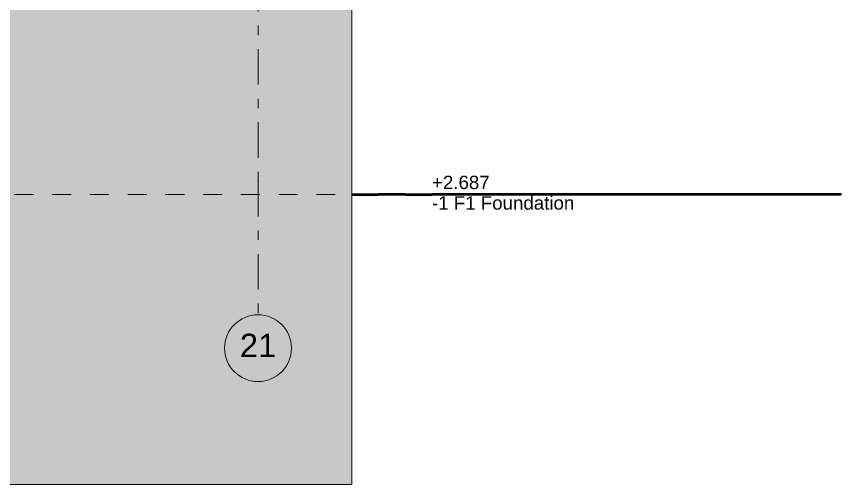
# Model space of a CAD drawing. Header units: millimetres. Extents: x -48147 to 1436659, y -488302 to 18123.
# Drawn here: x 1430490 to 1436659, y -488302 to -484803 of the extents above; entities that cross this region are included whole.
import ezdxf
from ezdxf.enums import TextEntityAlignment as Align

# ---------------------------------------------------------------- set-up
doc = ezdxf.new("R2010")
doc.units = ezdxf.units.MM
doc.header["$MEASUREMENT"] = 0
for name, pattern in [('Dashed', [2822.222233, 1411.111116, -1411.111116]), ('Double Dashed', [546.805537, 264.583325, -105.833328, 70.555556, -105.833328]), ('Wipeout_Contour', [1000, 0, -1000])]:
    doc.linetypes.add(name, pattern=pattern)
for name, color, linetype, lineweight, true_color in [('0_Pen_No__105', 7, 'Continuous', 15, 0xa6a6a6), ('0_Pen_No__25', 7, 'Continuous', 50, 0x2a2a2a), ('HATCHING_Pen_No__145', 7, 'Continuous', 0, 0xa6a6a6), ('New_A-15-MG_Structural_Grid_Phase_2_Pen_No__222', 7, 'Continuous', 13, 0x65af33)]:
    doc.layers.add(name, color=color, linetype=linetype, lineweight=lineweight, true_color=true_color)
doc.layers.add('0_Pen_No__6', color=7, linetype='Continuous', lineweight=35)
doc.layers.add('HATCHING_Pen_No__1', color=7, linetype='Continuous', lineweight=13)
doc.layers.add('New_A-15-MG_Structural_Grid_Phase_2', color=7, linetype='Continuous')
doc.styles.add('GENERATED_STYLE_2', font='')
doc.styles.get('GENERATED_STYLE_2').set_extended_font_data('Swis721 BT')

# ---------------------------------------------------------------- blocks, each defined once
blk = doc.blocks.new('Standard grid marker[4]_2', base_point=(1432296.3, -461628.2))
at = {"layer": 'New_A-15-MG_Structural_Grid_Phase_2_Pen_No__222', "linetype": 'Double Dashed'}
for p, q in [((1432296.3, -462628.2), (1432296.3, -486032.8)), ((1432296.3, -486032.8), (1432296.3, -487032.8))]:
    blk.add_line(p, q, dxfattribs=at)
at = {"layer": 'New_A-15-MG_Structural_Grid_Phase_2_Pen_No__222', "linetype": 'Continuous'}
blk.add_circle((1432296.3, -487282.8), 250, dxfattribs=at)
at = {"layer": 'New_A-15-MG_Structural_Grid_Phase_2_Pen_No__222', "linetype": 'Double Dashed'}
blk.add_point((1432296.3, -486032.8), dxfattribs=at)
blk.add_point((1432296.3, -486032.8), dxfattribs=at)
at = {"layer": 'New_A-15-MG_Structural_Grid_Phase_2_Pen_No__222', "style": 'GENERATED_STYLE_2'}
for tag, p in [('AC_MarkerText_1_0', (1432296.3, -461357.6)), ('AC_MarkerText_1_1', (1432296.3, -487262.2))]:
    blk.add_attdef(tag, text='', height=175, rotation=360, dxfattribs=at).set_placement(p, align=Align.MIDDLE_CENTER)
blk = doc.blocks.new('S-23 Building Section_STORY_MARKER', base_point=(1424163.9, -483032.8))
at = {"layer": '0_Pen_No__105', "linetype": 'Dashed', "ltscale": 0.1}
blk.add_line((1400277.5, -486132.8), (1432997.4, -486132.8), dxfattribs=at)
at = {"layer": '0_Pen_No__25', "linetype": 'Continuous'}
blk.add_line((1432997.4, -486132.8), (1433097.4, -486132.8), dxfattribs=at)
at = {"color": 254, "linetype": 'Wipeout_Contour', "lineweight": 0, "ltscale": 6060158.435574276}
blk.add_wipeout([(1436659.4, -485984.6), (1433197.4, -485984.6), (1433197.4, -486281), (1436659.4, -486281)], dxfattribs=at)
at = {"layer": '0_Pen_No__25', "linetype": 'Continuous'}
for p, q in [((1433097.4, -486132.8), (1433197.4, -486132.8)), ((1433397.4, -486132.8), (1433197.4, -486132.8)), ((1433397.4, -486132.8), (1433597.4, -486132.8)), ((1436659.4, -486132.8), (1433597.4, -486132.8))]:
    blk.add_line(p, q, dxfattribs=at)
at = {"layer": '0_Pen_No__6', "char_height": 100, "attachment_point": 1, "style": 'GENERATED_STYLE_2'}
for s, insert in [('\\A1;{\\fSwis721 BT|b0|i0|c0|p34;+2.687}', (1433597.4, -485993.4)), ('\\A1;{\\fSwis721 BT|b0|i0|c0|p34;-1 F1 Foundation}', (1433597.4, -486147.1))]:
    blk.add_mtext(s, dxfattribs=dict(at, insert=insert))

msp = doc.modelspace()

# ---------------------------------------------------------------- hatches: boundary and pattern name
at = {"layer": 'HATCHING_Pen_No__145', "linetype": 'Continuous'}
msp.add_hatch(color=256, dxfattribs=at).paths.add_polyline_path([(1403281.7, -483032.8), (1400307.5, -483032.8), (1400307.5, -488302.1), (1432997.4, -488302.1), (1432997.4, -483032.8), (1430682.1, -483032.8), (1430682.1, -483462.8), (1420869.5, -483462.8), (1420620.1, -483462.8), (1420620.1, -483282.8), (1411774.9, -483282.8), (1411774.9, -483632.8), (1403851.7, -483632.8), (1403851.7, -483532.8), (1403351.8, -483532.8), (1403351.8, -483409.3), (1403281.7, -483409.3)])

# ---------------------------------------------------------------- linework, layer by layer
at = {"layer": 'HATCHING_Pen_No__1', "linetype": 'Continuous', "flags": 128}
msp.add_lwpolyline([(1403281.7, -483032.8), (1400307.5, -483032.8), (1400307.5, -488302.1), (1432997.4, -488302.1), (1432997.4, -483032.8), (1430682.1, -483032.8), (1430682.1, -483462.8), (1420869.5, -483462.8), (1420620.1, -483462.8), (1420620.1, -483282.8), (1411774.9, -483282.8), (1411774.9, -483632.8), (1403851.7, -483632.8), (1403851.7, -483532.8), (1403351.8, -483532.8), (1403351.8, -483409.3), (1403281.7, -483409.3)], close=True, dxfattribs=at)

# ---------------------------------------------------------------- block references
at = {"layer": 'New_A-15-MG_Structural_Grid_Phase_2', "color": 8, "linetype": 'Continuous', "lineweight": 15}
ref = msp.add_blockref('Standard grid marker[4]_2', (1432296.3, -461628.2), dxfattribs=at)
ref.add_attrib('AC_MarkerText_1_1', '21', dxfattribs={"layer": 'New_A-15-MG_Structural_Grid_Phase_2_Pen_No__222', "color": 85, "true_color": 0x65af33, "height": 175, "rotation": 360, "style": 'GENERATED_STYLE_2'}).set_placement((1432296.3, -487262.2), align=Align.MIDDLE_CENTER)

# ---------------------------------------------------------------- next in the draw order: block references
at = {"linetype": 'Continuous', "lineweight": 0}
msp.add_blockref('S-23 Building Section_STORY_MARKER', (1424163.9, -483032.8), dxfattribs=at)

doc.saveas('drawing.dxf')
